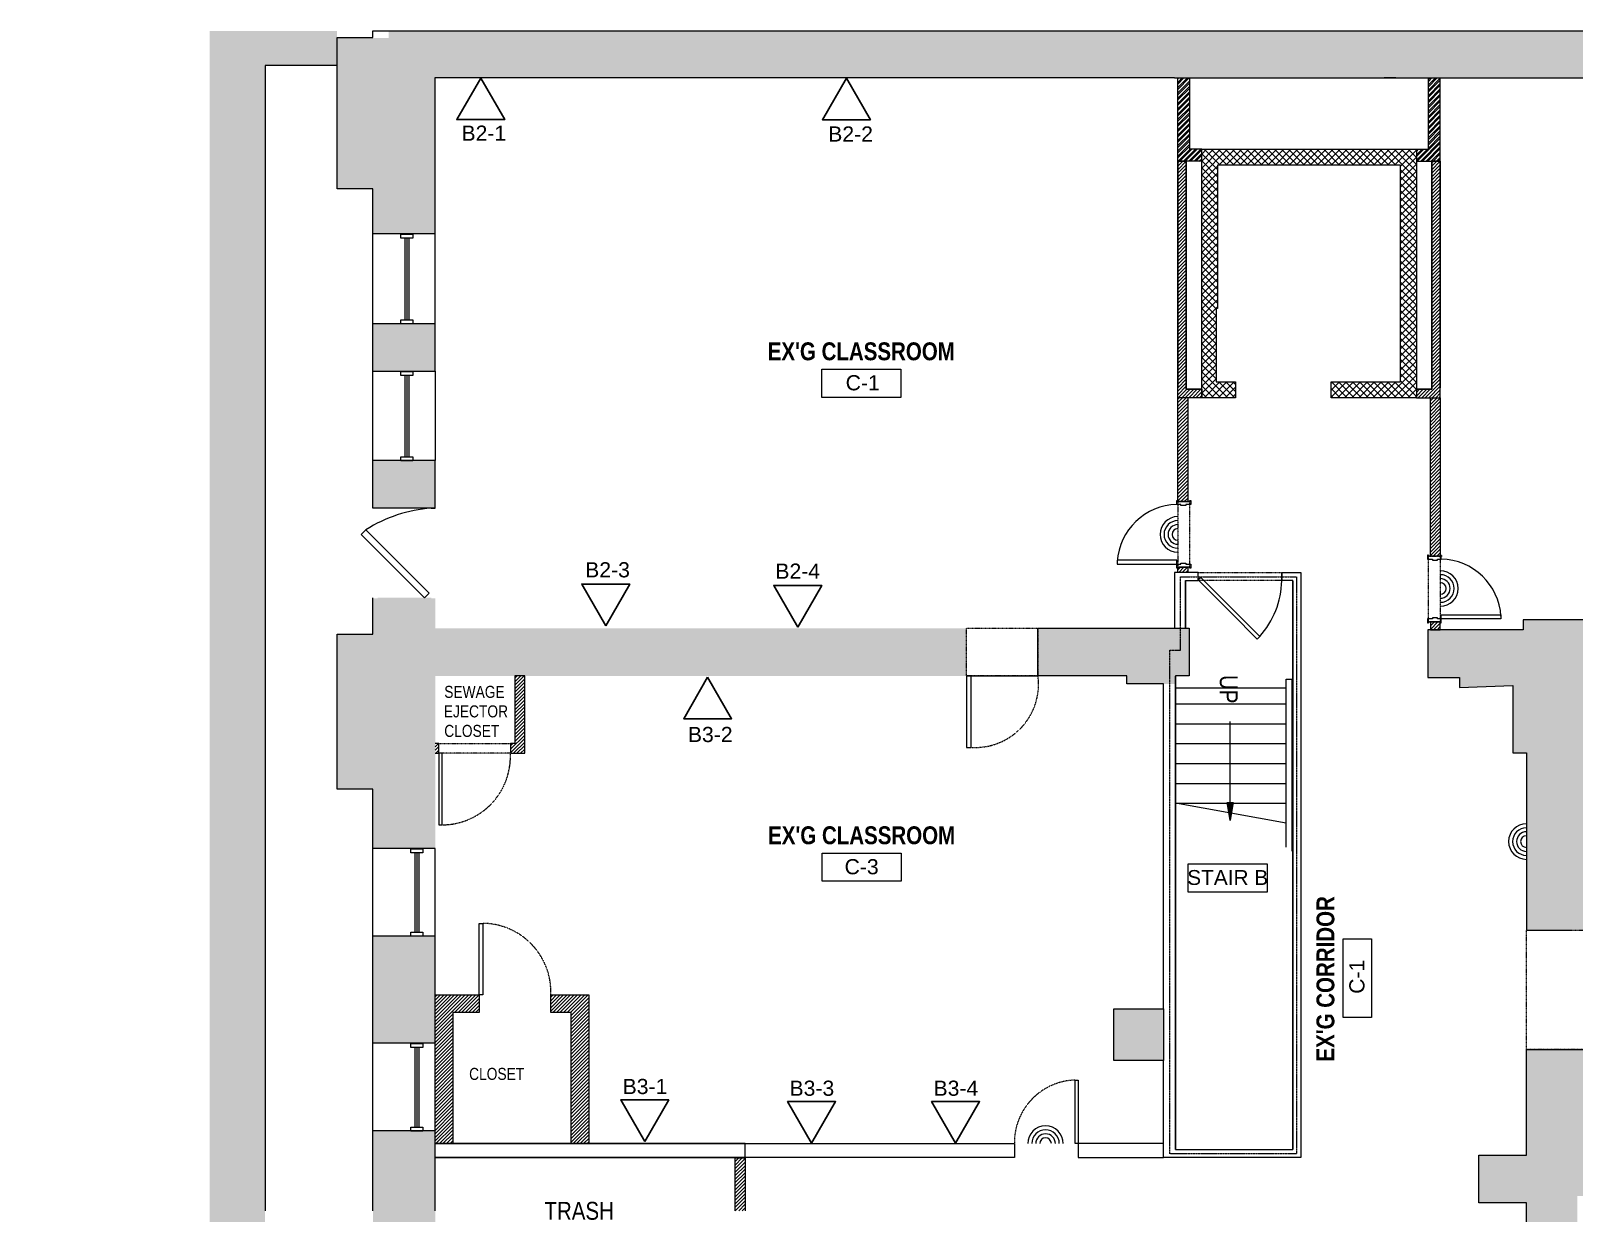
# Model space of a CAD drawing. Header units: inches. Extents: x 891 to 14187, y -1169 to 3232.
# Drawn here: x 903 to 1679, y 2638 to 3232 of the extents above; entities that cross this region are included whole.
import ezdxf

# ---------------------------------------------------------------- set-up
doc = ezdxf.new("R2010")
doc.units = ezdxf.units.IN
doc.header["$MEASUREMENT"] = 0
doc.linetypes.add('IMPORT-IMPORT-HIDDEN2', pattern=[0.1875, 0.125, -0.0625])
doc.linetypes.add('IMPORT-IMPORT-PHANTOM2', pattern=[1.25, 0.625, -0.125, 0.125, -0.125, 0.125, -0.125])
doc.layers.add('_DROPS_IDFS', color=7, linetype='Continuous')
for name, color, linetype, lineweight in [('_OPTEC_LAYER', 1, 'Continuous', 30), ('A-ANNO-RM TAG', 7, 'Continuous', 9), ('A-DOOR', 7, 'Continuous', 9), ('A-DOOR-EXG', 7, 'Continuous', 9), ('A-DOOR-HEAD', 7, 'IMPORT-IMPORT-HIDDEN2', 9), ('A-Hatch', 7, 'Continuous', 9), ('A-HATCH-1HR', 7, 'Continuous', 9), ('A-HATCH-2 HR', 7, 'Continuous', 9), ('A-STAIR-EX_G', 7, 'Continuous', 9), ('A-STAIR-TAG', 7, 'Continuous', 9), ('A-WALL-INT NEW', 7, 'Continuous', 9), ('EX-EXT-CORE', 7, 'Continuous', 9), ('EX-Int Wall', 7, 'Continuous', 9), ('EX-Windows', 7, 'Continuous', 9), ('MUC-Text', 7, 'Continuous', 9), ('SPEAKER', 10, 'Continuous', 20), ('WALL TYPE', 7, 'IMPORT-IMPORT-PHANTOM2', 9)]:
    doc.layers.add(name, color=color, linetype=linetype, lineweight=lineweight)
doc.styles.add('Arial', font='arial.ttf', dxfattribs={"height": 7.623})
doc.styles.add('Arial Narrow', font='ARIALN.TTF', dxfattribs={"height": 8.999982})
doc.styles.add('Arial Narrow_1', font='ARIALN.TTF', dxfattribs={"height": 6.042903})
doc.styles.add('Arial Narrow_2', font='ARIALN.TTF', dxfattribs={"height": 9})
doc.styles.add('Arial Narrow_B', font='ARIALNB.TTF', dxfattribs={"height": 9})
doc.styles.add('Arial_1', font='arial.ttf', dxfattribs={"height": 7.5})

# ---------------------------------------------------------------- blocks, each defined once
blk = doc.blocks.new('_DATA')
at = {"layer": '_DROPS_IDFS', "color": 1, "lineweight": 30}
blk.add_lwpolyline([(24.61, 42.64), (12.55, 21.75), (36.67, 21.75)], close=True, dxfattribs=at)

msp = doc.modelspace()

# ---------------------------------------------------------------- hatches: boundary and pattern name
at = {"layer": 'A-Hatch'}
h = msp.add_hatch(color=9, dxfattribs=at)
h.paths.add_polyline_path([(902.98, 1392.82), (1989.97, 1392.82), (1989.97, 1512.82), (1996.97, 1512.82), (1996.97, 1539.9), (1996, 1539.9), (1996, 1644.32), (2009.46, 1644.32), (2009.46, 1668.07), (2006.46, 1668.07), (1997.97, 1676.55), (1997.97, 1680.58), (1997.87, 1680.58), (1997.87, 1684.89), (1989.97, 1684.89), (1989.97, 1680.82), (1952.41, 1680.82), (1952.41, 1656.82), (1958.41, 1656.82), (1958.41, 1633.82), (1984.41, 1633.82), (1982.41, 1561.82), (1952.41, 1561.82), (1952.41, 1496.82), (1960.41, 1496.82), (1960.41, 1426.82), (1759.1, 1426.82), (1758.63, 1426.43), (1758.31, 1426.82), (1618.55, 1426.82), (1618.55, 1417.82), (923.48, 1417.82), (923.48, 1659.82), (1020.74, 1659.82), (1020.74, 2639.14), (992.98, 2639.14), (992.98, 1680.82), (902.98, 1680.82)])
h.paths.add_polyline_path([(3252.83, 1512.82), (3414.94, 1512.82), (3414.94, 1648.82), (3485.94, 1648.82), (3485.94, 1617.82), (3590.94, 1617.82), (3590.94, 1648.82), (3647.76, 1648.82), (3647.76, 2678.99), (3563.76, 2678.99), (3563.76, 2801.87), (3653.76, 2801.87), (3653.76, 2933.87), (3525.76, 2933.87), (3525.76, 2891.87), (3542.76, 2891.87), (3542.76, 2901.87), (3622.76, 2901.87), (3622.76, 2843.87), (3525.76, 2843.87), (3525.76, 2801.87), (3439.74, 2801.87), (3439.74, 2712.4), (3384.94, 2712.4), (3384.94, 2679.34), (3298.58, 2679.32), (3298.58, 2671.34), (3331.58, 2671.34), (3331.58, 2643.73), (3387.6, 2643.73), (3387.6, 2602.12), (3410.69, 2602.12), (3410.69, 2506.12), (3385.6, 2506.12), (3385.6, 2213.73), (3478.36, 2213.73), (3478.36, 2221.26), (3556.25, 2221.26), (3556.25, 2247.26), (3478.36, 2247.26), (3478.36, 2320.26), (3556.25, 2320.26), (3556.25, 2345.26), (3478.36, 2345.26), (3478.36, 2420.26), (3574.37, 2420.26), (3574.37, 2445.26), (3478.36, 2445.26), (3478.36, 2479.57), (3439.74, 2479.57), (3439.74, 2493.26), (3578.02, 2493.26), (3578.02, 2505.26), (3439.74, 2505.26), (3439.74, 2601.26), (3530.8, 2601.26), (3530.8, 2613.26), (3491.98, 2613.26), (3491.98, 2699.77), (3544.98, 2699.77), (3544.98, 2656.26), (3623.39, 2656.26), (3623.36, 2505.26), (3614.02, 2505.26), (3614.02, 2493.26), (3623.36, 2493.26), (3623.2, 2445.26), (3604.37, 2445.26), (3604.37, 2420.26), (3623.36, 2420.26), (3623.36, 2345.26), (3586.25, 2345.26), (3586.25, 2320.26), (3623.36, 2320.26), (3623.36, 2247.26), (3586.25, 2247.26), (3586.25, 2221.26), (3623.36, 2221.26), (3623.36, 2145.26), (3587.2, 2145.51), (3586.28, 2120.04), (3623.36, 2119.26), (3623.36, 2038.66), (3588.24, 2040.57), (3586.25, 2016.68), (3623.36, 2014.66), (3623.36, 1965.26), (3586.93, 1964.56), (3587.07, 1957.11), (3623.36, 1958.25), (3623.36, 1907.41), (3586.97, 1906.63), (3587.07, 1898.63), (3623.36, 1899.41), (3623.36, 1847.41), (3587.7, 1847.41), (3587.79, 1839.41), (3623.36, 1839.41), (3624.09, 1790.91), (3588.39, 1790.68), (3588.49, 1782.18), (3624.22, 1782.41), (3624.9, 1737.92), (3589.04, 1737.24), (3589.14, 1728.74), (3625.03, 1729.42), (3625.85, 1675.41), (3559.85, 1675.41), (3559.85, 1650.41), (3513.85, 1647.41), (3513.85, 1675.41), (3465.85, 1675.41), (3465.85, 1678.32), (3386.6, 1678.32), (3386.6, 1539.9), (3252.83, 1539.9)])
h.paths.add_polyline_path([(3386.6, 1751.32), (3465.5, 1751.32), (3464.85, 1781.41), (3558.94, 1782), (3558.89, 1790.5), (3464.85, 1789.91), (3465.85, 1825.41), (3440.85, 1825.41), (3440.85, 1841.41), (3532.85, 1841.41), (3532.85, 1839.41), (3558.2, 1839.41), (3558.2, 1847.41), (3532.85, 1847.41), (3532.85, 1884.41), (3520.85, 1884.41), (3520.85, 1852.74), (3441.85, 1852.74), (3441.85, 1863.74), (3414.94, 1863.74), (3414.94, 1851.12), (3386.6, 1851.12), (3386.6, 1812.64), (3330.6, 1812.64), (3330.6, 1774.05), (3386.6, 1774.05)])
h.paths.add_polyline_path([(1020.74, 2639.04), (1020.74, 3214.97), (1056.98, 3214.97), (1056.98, 3232.36), (992.98, 3232.36), (992.98, 2639.04)])
for points in [[(1106.33, 3130.09), (1106.33, 3208.66), (1928.6, 3208.66), (1928.6, 3183.66), (1933.6, 3183.66), (1933.6, 3181.66), (1958.33, 3181.66), (1958.33, 3232.16), (1082.98, 3232.16), (1082.98, 3228.78), (1056.98, 3228.78), (1056.98, 3152.78), (1074.98, 3152.78), (1074.98, 3130.09)], [(1106.33, 3061.09), (1106.33, 3085.09), (1074.98, 3085.09), (1074.98, 3061.09)], [(1655.05, 2779.92), (1685.41, 2779.92), (1685.41, 2794.58), (1688.54, 2794.58), (1688.54, 2838.41), (1696.54, 2838.41), (1696.54, 2922.96), (1695.49, 2922.96), (1695.49, 2935.96), (1653.49, 2935.96), (1653.49, 2930.96), (1605.45, 2930.96), (1605.45, 2906.96), (1621.45, 2906.96), (1621.45, 2901.96), (1648.27, 2903.06), (1648.27, 2869.06), (1655.05, 2869.06)], [(1478.52, 2903.89), (1478.52, 2907.89), (1485.52, 2907.89), (1485.52, 2931.89), (1409.42, 2931.89), (1409.42, 2907.89), (1454.15, 2907.89), (1454.15, 2903.89)], [(1106.33, 2723.09), (1106.33, 2777.09), (1074.98, 2777.09), (1074.98, 2723.09)], [(1472.52, 2714.42), (1472.52, 2740.42), (1447.52, 2740.42), (1447.52, 2714.42)]]:
    msp.add_hatch(color=9, dxfattribs=at).paths.add_polyline_path(points)
h = msp.add_hatch(color=9, dxfattribs=at)
h.paths.add_polyline_path([(1074.98, 2821.09), (1106.33, 2821.09), (1106.33, 2907.89), (1373.42, 2907.89), (1373.42, 2931.89), (1106.33, 2931.89), (1106.33, 2947.09), (1104.33, 2947.09), (1104.33, 2947.29), (1077.33, 2947.29), (1077.33, 2947.09), (1074.98, 2947.09), (1074.98, 2928.78), (1056.98, 2928.78), (1056.98, 2850.78), (1074.98, 2850.78)])
h.paths.add_polyline_path([(1077.33, 2992.09), (1077.33, 2992.29), (1104.33, 2992.29), (1104.33, 2992.09), (1106.33, 2992.09), (1106.33, 3016.09), (1074.98, 3016.09), (1074.98, 2992.09)])
h = msp.add_hatch(color=9, dxfattribs=at)
h.paths.add_polyline_path([(1647.05, 2024.01), (1652.92, 2024.01), (1652.92, 2070.01), (1668.92, 2070.01), (1687.05, 2078.47), (1687.05, 2062.47), (1692.05, 2062.47), (1692.05, 2106.67), (1697.06, 2101.96), (1716.69, 2123.33), (1692.05, 2146.98), (1692.05, 2313.42), (1719.86, 2339.63), (1711.65, 2362.19), (1701.36, 2374.44), (1680.7, 2355.18), (1680.7, 2646.54), (1710.54, 2646.54), (1710.54, 2663.78), (1685.41, 2663.78), (1685.41, 2720.12), (1655.05, 2720.12), (1655.05, 2667.06), (1631.05, 2667.06), (1631.05, 2643.06), (1655.05, 2643.06), (1655.05, 2373.8), (1630.65, 2373.8), (1630.65, 2347.8), (1647.05, 2347.8), (1647.05, 2080.3), (1630.65, 2080.3), (1630.65, 2060.3), (1647.05, 2060.3)])
h.paths.add_polyline_path([(1805.65, 2419.83), (1814.03, 2428.2), (1814.03, 2425.89), (1872.16, 2425.89), (1872.16, 2450.89), (1862.94, 2466.86), (1852.07, 2466.68), (1852.07, 2643.18), (1862.55, 2643.18), (1868.89, 2656.78), (1872.89, 2656.78), (1872.89, 2665.78), (1870.89, 2665.78), (1870.89, 2680.78), (1844.41, 2680.78), (1844.41, 2704.78), (1782.41, 2704.78), (1782.41, 2663.78), (1756.54, 2663.78), (1756.54, 2646.54), (1802.58, 2646.54), (1802.58, 2468.79), (1772.51, 2440.76), (1785.24, 2428.04), (1799.97, 2422.12)])
h = msp.add_hatch(color=9, dxfattribs=at)
h.paths.add_polyline_path([(1106.33, 2531.09), (1106.33, 2576.09), (1102.33, 2576.09), (1102.33, 2630.09), (1106.33, 2630.09), (1106.33, 2639.08), (1074.98, 2639.04), (1074.98, 2531.09)])
h.paths.add_polyline_path([(1074.98, 2639.04), (1106.33, 2639.08), (1106.33, 2679.09), (1074.98, 2679.09), (1074.98, 2639.08)])
at = {"layer": 'A-HATCH-1HR'}
h = msp.add_hatch(dxfattribs=at)
h.set_pattern_fill('FP_2', color=8, style=0, pattern_type=2)
h.set_pattern_definition([(45, (-29.8695, -13065.5331), (-0.88388348, 0.88388348), [])])
h.paths.add_polyline_path([(1479.77, 3047.86), (1491.77, 3047.86), (1491.77, 3052.11), (1484.02, 3052.11), (1484.02, 3166.86), (1479.77, 3166.86)])
h = msp.add_hatch(dxfattribs=at)
h.set_pattern_fill('FP_2', color=8, style=0, pattern_type=2)
h.set_pattern_definition([(45, (-1521.642, -16113.394), (-0.88388348, 0.88388348), [])])
h.paths.add_polyline_path([(1599.77, 3047.86), (1611.77, 3047.86), (1611.77, 3166.86), (1607.52, 3166.86), (1607.52, 3052.11), (1599.77, 3052.11)])
at = {"layer": 'A-HATCH-2 HR'}
h = msp.add_hatch(dxfattribs=at)
h.set_pattern_fill('FP_1', color=8, style=0, pattern_type=2)
h.set_pattern_definition([(45, (-17789.1935, -5210.4881), (-1.76776695, 1.76776695), []), (135, (-17789.1935, -5210.4881), (-1.76776695, -1.76776695), [])])
h.paths.add_polyline_path([(1599.77, 3047.86), (1599.77, 3172.86), (1491.77, 3172.86), (1491.77, 3047.86), (1508.83, 3047.86), (1508.83, 3055.86), (1498.97, 3055.86), (1498.97, 3092.75), (1499.77, 3092.75), (1499.77, 3164.86), (1591.77, 3164.86), (1591.77, 3055.86), (1556.83, 3055.86), (1556.83, 3047.86)])
at = {"layer": 'MUC-Text'}
msp.add_hatch(color=8, dxfattribs=at).paths.add_polyline_path([(1506.08, 2835.29), (1507.58, 2844.29), (1504.58, 2844.29)])

# ---------------------------------------------------------------- linework, layer by layer
at = {"layer": 'A-ANNO-RM TAG', "color": 8, "flags": 128}
for points in [[(1300.76, 3062.29), (1340.44, 3062.29), (1340.44, 3048.07), (1300.76, 3048.07)], [(1300.95, 2818.93), (1340.63, 2818.93), (1340.63, 2804.71), (1300.95, 2804.71)], [(1562.91, 2736.17), (1562.91, 2775.85), (1577.13, 2775.85), (1577.13, 2736.17)]]:
    msp.add_lwpolyline(points, close=True, dxfattribs=at)
at = {"layer": 'A-DOOR', "color": 8}
for p, q in [((1373.42, 2908.08), (1373.42, 2872.08)), ((1375.88, 2908.08), (1373.42, 2908.08)), ((1375.88, 2872.08), (1375.88, 2908.08)), ((1373.42, 2872.08), (1375.88, 2872.08)), ((1108.11, 2869.09), (1108.11, 2833.09)), ((1109.88, 2869.09), (1108.11, 2869.09)), ((1109.88, 2833.09), (1109.88, 2869.09)), ((1108.11, 2833.09), (1109.88, 2833.09)), ((1128.45, 2783.58), (1130.31, 2783.58)), ((1128.45, 2747.58), (1128.45, 2783.58)), ((1130.31, 2783.58), (1130.31, 2747.58)), ((1130.31, 2747.58), (1128.45, 2747.58)), ((1428.21, 2672.79), (1428.21, 2704.79)), ((1428.21, 2704.79), (1429.57, 2704.79)), ((1429.57, 2704.79), (1429.57, 2672.79)), ((1429.57, 2672.79), (1428.21, 2672.79))]:
    msp.add_line(p, q, dxfattribs=at)
at = {"layer": 'A-DOOR', "color": 8, "flags": 128}
for points in [[(1479.27, 2996.15), (1479.77, 2996.15), (1479.77, 2995.65), (1485.77, 2995.65), (1485.77, 2996.15), (1486.27, 2996.15), (1486.27, 2994.15), (1483.77, 2994.15), (1483.77, 2993.64), (1481.27, 2993.64), (1481.27, 2994.15), (1479.27, 2994.15)], [(1479.27, 2966.15), (1449.27, 2966.15), (1449.27, 2964.15), (1479.27, 2964.15)], [(1485.77, 2962.65), (1479.77, 2962.65), (1479.77, 2962.15), (1479.27, 2962.15), (1479.27, 2964.15), (1481.27, 2964.15), (1481.27, 2964.66), (1483.77, 2964.66), (1483.77, 2964.15), (1486.27, 2964.15), (1486.27, 2962.15), (1485.77, 2962.15)]]:
    msp.add_lwpolyline(points, close=True, dxfattribs=at)
at = {"layer": 'A-DOOR', "color": 55, "lineweight": 13, "flags": 128}
msp.add_lwpolyline([(1479.27, 2966.15), (1449.27, 2966.15), (1449.27, 2964.15), (1479.27, 2964.15)], close=True, dxfattribs=at)
at = {"layer": 'A-DOOR', "color": 8}
for points in [[(1612.27, 2968.65), (1611.77, 2968.65), (1611.77, 2968.15), (1605.77, 2968.15), (1605.77, 2968.65), (1605.27, 2968.65), (1605.27, 2966.65), (1607.77, 2966.65), (1607.77, 2966.14), (1610.27, 2966.14), (1610.27, 2966.65), (1612.27, 2966.65)], [(1605.77, 2935.15), (1611.77, 2935.15), (1611.77, 2934.65), (1612.27, 2934.65), (1612.27, 2936.65), (1610.27, 2936.65), (1610.27, 2937.16), (1607.77, 2937.16), (1607.77, 2936.65), (1605.27, 2936.65), (1605.27, 2934.65), (1605.77, 2934.65)], [(1612.27, 2938.65), (1642.27, 2938.65), (1642.27, 2936.65), (1612.27, 2936.65)]]:
    msp.add_lwpolyline(points, close=True, dxfattribs=at)
at = {"layer": 'A-DOOR', "color": 55, "lineweight": 13}
msp.add_lwpolyline([(1612.27, 2938.65), (1642.27, 2938.65), (1642.27, 2936.65), (1612.27, 2936.65)], close=True, dxfattribs=at)
at = {"layer": 'A-DOOR', "color": 8}
for centre, start, end in [((1479.72, 2963.66), 90.84336, 176.55898), ((1611.82, 2936.16), 3.44102, 89.15664)]:
    msp.add_arc(centre, 30.5, start, end, dxfattribs=at)
at = {"layer": 'A-DOOR', "color": 8, "linetype": 'IMPORT-IMPORT-HIDDEN2'}
for centre, radius, start, end in [((1377.92, 2903.81), 31.79, 266.31393, 7.7354), ((1109.7, 2867.55), 34.45, 270.30805, 2.71153), ((1129.97, 2749.06), 34.52, 357.53652, 89.42657), ((1429.09, 2673.28), 31.52, 91.59623, 180.89577)]:
    msp.add_arc(centre, radius, start, end, dxfattribs=at)
at = {"layer": 'A-DOOR-EXG', "color": 8}
for p, q in [((1069.11, 2979.11), (1071.51, 2981.51)), ((1071.51, 2981.51), (1103.33, 2949.69)), ((1100.93, 2947.29), (1069.11, 2979.11)), ((1491.28, 2957.51), (1490, 2956.24)), ((1506.92, 2941.87), (1491.28, 2957.51)), ((1103.33, 2949.69), (1100.93, 2947.29)), ((1490, 2956.24), (1506.88, 2939.36)), ((1520.98, 2927.81), (1506.92, 2941.87)), ((1506.88, 2939.36), (1519.7, 2926.54)), ((1519.7, 2926.54), (1520.98, 2927.81))]:
    msp.add_line(p, q, dxfattribs=at)
for centre, radius, start, end in [((1109.11, 2922.39), 70.06, 93.91249, 122.45453), ((1488.16, 2956.91), 43.86, 318.44396, 358.61206)]:
    msp.add_arc(centre, radius, start, end, dxfattribs=at)
at = {"layer": 'A-DOOR-HEAD', "color": 8}
for p, q in [((1490, 2960.04), (1532, 2960.04)), ((1490, 2956.04), (1490, 2960.04)), ((1532, 2960.04), (1532, 2956.04)), ((1532, 2956.04), (1490, 2956.04)), ((1373.42, 2932.08), (1409.42, 2932.08)), ((1373.42, 2908.08), (1373.42, 2932.08)), ((1409.42, 2932.08), (1409.42, 2908.08)), ((1409.42, 2908.08), (1373.42, 2908.08)), ((1108.11, 2874.09), (1144.11, 2874.09)), ((1108.11, 2869.09), (1108.11, 2874.09)), ((1144.11, 2874.09), (1144.11, 2869.09)), ((1144.11, 2869.09), (1108.11, 2869.09)), ((1655.05, 2780.12), (1685.41, 2780.12)), ((1655.05, 2720.12), (1655.05, 2780.12)), ((1685.41, 2720.12), (1655.05, 2720.12))]:
    msp.add_line(p, q, dxfattribs=at)
at = {"layer": 'A-DOOR-HEAD', "color": 8, "flags": 128}
msp.add_lwpolyline([(1479.77, 2995.65), (1479.77, 2962.65), (1485.77, 2962.65), (1485.77, 2995.65)], close=True, dxfattribs=at)
at = {"layer": 'A-DOOR-HEAD', "color": 8}
msp.add_lwpolyline([(1611.77, 2968.15), (1611.77, 2935.15), (1605.77, 2935.15), (1605.77, 2968.15)], close=True, dxfattribs=at)
at = {"layer": 'A-HATCH-1HR', "color": 8}
for p, q in [((1479.77, 3047.24), (1480.4, 3047.86)), ((1479.77, 3045.47), (1482.16, 3047.86)), ((1479.77, 3043.7), (1483.93, 3047.86)), ((1479.77, 3041.93), (1484.77, 3046.94)), ((1479.77, 3040.17), (1484.77, 3045.17)), ((1479.77, 3038.4), (1484.77, 3043.4)), ((1606.77, 3046.26), (1608.38, 3047.86)), ((1606.77, 3044.49), (1610.15, 3047.86)), ((1606.77, 3042.72), (1611.77, 3047.72)), ((1606.77, 3040.95), (1611.77, 3045.95)), ((1606.77, 3039.18), (1611.77, 3044.18)), ((1606.77, 3037.42), (1611.77, 3042.42)), ((1479.77, 3036.63), (1484.77, 3041.63)), ((1479.77, 3034.86), (1484.77, 3039.86)), ((1479.77, 3033.1), (1484.77, 3038.1)), ((1479.77, 3031.33), (1484.77, 3036.33)), ((1479.77, 3029.56), (1484.77, 3034.56)), ((1606.77, 3035.65), (1611.77, 3040.65)), ((1606.77, 3033.88), (1611.77, 3038.88)), ((1606.77, 3032.11), (1611.77, 3037.11)), ((1606.77, 3030.35), (1611.77, 3035.35)), ((1479.77, 3027.79), (1484.77, 3032.79)), ((1479.77, 3026.02), (1484.77, 3031.03)), ((1479.77, 3024.26), (1484.77, 3029.26)), ((1479.77, 3022.49), (1484.77, 3027.49)), ((1606.77, 3028.58), (1611.77, 3033.58)), ((1606.77, 3026.81), (1611.77, 3031.81)), ((1606.77, 3025.04), (1611.77, 3030.04)), ((1606.77, 3023.27), (1611.77, 3028.27)), ((1479.77, 3020.72), (1484.77, 3025.72)), ((1479.77, 3018.95), (1484.77, 3023.95)), ((1479.77, 3017.19), (1484.77, 3022.19)), ((1479.77, 3015.42), (1484.77, 3020.42)), ((1606.77, 3021.51), (1611.77, 3026.51)), ((1606.77, 3019.74), (1611.77, 3024.74)), ((1606.77, 3017.97), (1611.77, 3022.97)), ((1606.77, 3016.2), (1611.77, 3021.2)), ((1606.77, 3014.44), (1611.77, 3019.44)), ((1479.77, 3013.65), (1484.77, 3018.65)), ((1479.77, 3011.88), (1484.77, 3016.88)), ((1479.77, 3010.11), (1484.77, 3015.12)), ((1479.77, 3008.35), (1484.77, 3013.35)), ((1479.77, 3006.58), (1484.77, 3011.58)), ((1606.77, 3012.67), (1611.77, 3017.67)), ((1606.77, 3010.9), (1611.77, 3015.9)), ((1606.77, 3009.13), (1611.77, 3014.13)), ((1606.77, 3007.36), (1611.77, 3012.36)), ((1479.77, 3004.81), (1484.77, 3009.81)), ((1479.77, 3003.04), (1484.77, 3008.04)), ((1479.77, 3001.28), (1484.77, 3006.28)), ((1479.77, 2999.51), (1484.77, 3004.51)), ((1606.77, 3005.6), (1611.77, 3010.6)), ((1606.77, 3003.83), (1611.77, 3008.83)), ((1606.77, 3002.06), (1611.77, 3007.06)), ((1606.77, 3000.29), (1611.77, 3005.29)), ((1606.77, 2998.53), (1611.77, 3003.53)), ((1479.77, 2997.74), (1484.77, 3002.74)), ((1479.77, 2995.97), (1484.77, 3000.97)), ((1481.22, 2995.65), (1484.77, 2999.21)), ((1482.98, 2995.65), (1484.77, 2997.44)), ((1484.75, 2995.65), (1484.77, 2995.67)), ((1606.77, 2996.76), (1611.77, 3001.76)), ((1606.77, 2994.99), (1611.77, 2999.99)), ((1606.77, 2993.22), (1611.77, 2998.22)), ((1606.77, 2991.45), (1611.77, 2996.45)), ((1606.77, 2989.69), (1611.77, 2994.69)), ((1606.77, 2987.92), (1611.77, 2992.92)), ((1606.77, 2986.15), (1611.77, 2991.15)), ((1606.77, 2984.38), (1611.77, 2989.38)), ((1606.77, 2982.62), (1611.77, 2987.62)), ((1606.77, 2980.85), (1611.77, 2985.85)), ((1606.77, 2979.08), (1611.77, 2984.08)), ((1606.77, 2977.31), (1611.77, 2982.31)), ((1606.77, 2975.54), (1611.77, 2980.54)), ((1606.77, 2973.78), (1611.77, 2978.78)), ((1606.77, 2972.01), (1611.77, 2977.01)), ((1606.77, 2970.24), (1611.77, 2975.24)), ((1606.77, 2968.47), (1611.77, 2973.47)), ((1608.22, 2968.15), (1611.77, 2971.71)), ((1609.99, 2968.15), (1611.77, 2969.94)), ((1611.76, 2968.15), (1611.77, 2968.17)), ((1479.77, 2961.39), (1481.04, 2962.65)), ((1480.2, 2960.04), (1482.8, 2962.65)), ((1481.96, 2960.04), (1484.57, 2962.65)), ((1483.73, 2960.04), (1484.77, 2961.08)), ((1606.77, 2934.89), (1607.04, 2935.15)), ((1606.77, 2933.12), (1608.81, 2935.15)), ((1606.77, 2931.35), (1610.58, 2935.15)), ((1608.34, 2931.15), (1611.77, 2934.58)), ((1610.11, 2931.15), (1611.77, 2932.81)), ((1146.33, 2906.87), (1147.54, 2908.08)), ((1146.33, 2905.1), (1149.31, 2908.08)), ((1146.33, 2903.34), (1151.07, 2908.08)), ((1146.33, 2901.57), (1151.33, 2906.57)), ((1146.33, 2899.8), (1151.33, 2904.8)), ((1146.33, 2898.03), (1151.33, 2903.03)), ((1146.33, 2896.27), (1151.33, 2901.27)), ((1146.33, 2894.5), (1151.33, 2899.5)), ((1146.33, 2892.73), (1151.33, 2897.73)), ((1146.33, 2890.96), (1151.33, 2895.96)), ((1146.33, 2889.19), (1151.33, 2894.19)), ((1146.33, 2887.43), (1151.33, 2892.43)), ((1146.33, 2885.66), (1151.33, 2890.66)), ((1146.33, 2883.89), (1151.33, 2888.89)), ((1146.33, 2882.12), (1151.33, 2887.12)), ((1146.33, 2880.36), (1151.33, 2885.36)), ((1146.33, 2878.59), (1151.33, 2883.59)), ((1146.33, 2876.82), (1151.33, 2881.82)), ((1146.33, 2875.05), (1151.33, 2880.05)), ((1106.33, 2872.4), (1108.02, 2874.09)), ((1106.33, 2870.63), (1108.11, 2872.42)), ((1144.12, 2871.08), (1151.33, 2878.28)), ((1144.12, 2869.31), (1151.33, 2876.52)), ((1144.12, 2872.84), (1145.37, 2874.09)), ((1145.67, 2869.09), (1151.33, 2874.75)), ((1147.44, 2869.09), (1151.33, 2872.98)), ((1106.55, 2869.09), (1108.11, 2870.65)), ((1149.2, 2869.09), (1151.33, 2871.21)), ((1150.97, 2869.09), (1151.33, 2869.45)), ((1257.18, 2665.56), (1257.21, 2665.59)), ((1257.18, 2663.79), (1258.98, 2665.59)), ((1257.18, 2662.02), (1260.75, 2665.59)), ((1257.18, 2660.26), (1262.18, 2665.26)), ((1257.18, 2658.49), (1262.18, 2663.49)), ((1257.18, 2656.72), (1262.18, 2661.72)), ((1257.18, 2654.95), (1262.18, 2659.95)), ((1257.18, 2653.19), (1262.18, 2658.19)), ((1257.18, 2651.42), (1262.18, 2656.42)), ((1257.18, 2649.65), (1262.18, 2654.65)), ((1257.18, 2647.88), (1262.18, 2652.88)), ((1257.18, 2646.11), (1262.18, 2651.11)), ((1257.18, 2644.35), (1262.18, 2649.35)), ((1257.18, 2642.58), (1262.18, 2647.58)), ((1257.18, 2640.81), (1262.18, 2645.81)), ((1257.18, 2639.04), (1262.18, 2644.04)), ((1258.95, 2639.04), (1262.18, 2642.28)), ((1260.71, 2639.04), (1262.18, 2640.51))]:
    msp.add_line(p, q, dxfattribs=at)
at = {"layer": 'A-HATCH-2 HR', "color": 8}
for p, q in [((1479.77, 3206.46), (1481.98, 3208.66)), ((1479.77, 3203.81), (1484.63, 3208.66)), ((1479.77, 3208.23), (1480.21, 3208.66)), ((1479.77, 3205.58), (1482.86, 3208.66)), ((1479.77, 3202.93), (1485.51, 3208.66)), ((1479.77, 3201.16), (1485.77, 3207.16)), ((1479.77, 3200.27), (1485.77, 3206.27)), ((1605.77, 3207.83), (1606.6, 3208.66)), ((1605.77, 3205.18), (1609.26, 3208.66)), ((1605.77, 3206.95), (1607.49, 3208.66)), ((1605.77, 3204.3), (1610.14, 3208.66)), ((1605.77, 3202.53), (1611.77, 3208.53)), ((1605.77, 3201.65), (1611.77, 3207.65)), ((1605.77, 3199.88), (1611.77, 3205.88)), ((1479.77, 3198.51), (1485.77, 3204.51)), ((1479.77, 3197.62), (1485.77, 3203.62)), ((1479.77, 3195.85), (1485.77, 3201.85)), ((1479.77, 3194.97), (1485.77, 3200.97)), ((1479.77, 3193.2), (1485.77, 3199.2)), ((1479.77, 3192.32), (1485.77, 3198.32)), ((1605.77, 3198.99), (1611.77, 3204.99)), ((1605.77, 3197.23), (1611.77, 3203.23)), ((1605.77, 3196.34), (1611.77, 3202.34)), ((1605.77, 3194.58), (1611.77, 3200.58)), ((1605.77, 3193.69), (1611.77, 3199.69)), ((1605.77, 3191.92), (1611.77, 3197.92)), ((1479.77, 3190.55), (1485.77, 3196.55)), ((1479.77, 3189.67), (1485.77, 3195.67)), ((1479.77, 3187.9), (1485.77, 3193.9)), ((1479.77, 3187.02), (1485.77, 3193.02)), ((1479.77, 3185.25), (1485.77, 3191.25)), ((1479.77, 3184.36), (1485.77, 3190.36)), ((1605.77, 3191.04), (1611.77, 3197.04)), ((1605.77, 3189.27), (1611.77, 3195.27)), ((1605.77, 3188.39), (1611.77, 3194.39)), ((1605.77, 3186.62), (1611.77, 3192.62)), ((1605.77, 3185.74), (1611.77, 3191.74)), ((1605.77, 3183.97), (1611.77, 3189.97)), ((1479.77, 3182.6), (1485.77, 3188.6)), ((1479.77, 3181.71), (1485.77, 3187.71)), ((1479.77, 3179.94), (1485.77, 3185.94)), ((1479.77, 3179.06), (1485.77, 3185.06)), ((1479.77, 3177.29), (1485.77, 3183.29)), ((1479.77, 3176.41), (1485.77, 3182.41)), ((1605.77, 3183.08), (1611.77, 3189.08)), ((1605.77, 3181.32), (1611.77, 3187.32)), ((1605.77, 3180.43), (1611.77, 3186.43)), ((1605.77, 3178.67), (1611.77, 3184.67)), ((1605.77, 3177.78), (1611.77, 3183.78)), ((1605.77, 3176.01), (1611.77, 3182.01)), ((1479.77, 3174.64), (1485.77, 3180.64)), ((1479.77, 3173.76), (1485.77, 3179.76)), ((1479.77, 3171.99), (1485.77, 3177.99)), ((1479.77, 3171.11), (1485.77, 3177.11)), ((1479.77, 3169.34), (1485.77, 3175.34)), ((1479.77, 3168.45), (1485.77, 3174.45)), ((1600.16, 3166.86), (1611.77, 3178.48)), ((1601.92, 3166.86), (1611.77, 3176.71)), ((1602.81, 3166.86), (1611.77, 3175.83)), ((1605.77, 3175.13), (1611.77, 3181.13)), ((1605.77, 3173.36), (1611.77, 3179.36)), ((1479.95, 3166.86), (1485.95, 3172.86)), ((1480.83, 3166.86), (1486.83, 3172.86)), ((1482.6, 3166.86), (1488.6, 3172.86)), ((1483.48, 3166.86), (1489.48, 3172.86)), ((1485.25, 3166.86), (1491.25, 3172.86)), ((1486.13, 3166.86), (1491.77, 3172.5)), ((1487.9, 3166.86), (1491.77, 3170.73)), ((1488.79, 3166.86), (1491.77, 3169.85)), ((1490.55, 3166.86), (1491.77, 3168.08)), ((1491.44, 3166.86), (1491.77, 3167.2)), ((1599.77, 3172.67), (1599.97, 3172.86)), ((1599.77, 3170.01), (1602.62, 3172.86)), ((1599.77, 3167.36), (1605.27, 3172.86)), ((1599.77, 3171.78), (1600.85, 3172.86)), ((1599.77, 3169.13), (1603.5, 3172.86)), ((1604.57, 3166.86), (1611.77, 3174.06)), ((1605.46, 3166.86), (1611.77, 3173.17)), ((1607.23, 3166.86), (1611.77, 3171.41)), ((1608.11, 3166.86), (1611.77, 3170.52)), ((1609.88, 3166.86), (1611.77, 3168.76)), ((1610.76, 3166.86), (1611.77, 3167.87)), ((1106.33, 2746.66), (1107.24, 2747.58)), ((1106.33, 2744.9), (1109.01, 2747.58)), ((1106.33, 2743.13), (1110.78, 2747.58)), ((1106.33, 2741.36), (1112.55, 2747.58)), ((1106.33, 2739.59), (1114.31, 2747.58)), ((1106.33, 2737.83), (1116.08, 2747.58)), ((1106.33, 2736.06), (1117.85, 2747.58)), ((1106.33, 2734.29), (1119.62, 2747.58)), ((1106.33, 2732.52), (1121.38, 2747.58)), ((1106.33, 2730.75), (1123.15, 2747.58)), ((1116.03, 2738.69), (1124.92, 2747.58)), ((1117.8, 2738.69), (1126.69, 2747.58)), ((1119.57, 2738.69), (1128.45, 2747.58)), ((1164.45, 2746.45), (1165.58, 2747.58)), ((1164.45, 2744.69), (1167.35, 2747.58)), ((1164.45, 2742.92), (1169.11, 2747.58)), ((1164.45, 2741.15), (1170.88, 2747.58)), ((1164.45, 2739.38), (1172.65, 2747.58)), ((1165.53, 2738.69), (1174.42, 2747.58)), ((1167.3, 2738.69), (1176.19, 2747.58)), ((1169.06, 2738.69), (1177.95, 2747.58)), ((1170.83, 2738.69), (1179.72, 2747.58)), ((1172.6, 2738.69), (1181.49, 2747.58)), ((1174.37, 2738.69), (1183.26, 2747.58)), ((1121.33, 2738.69), (1128.45, 2745.81)), ((1123.1, 2738.69), (1128.45, 2744.04)), ((1124.87, 2738.69), (1128.45, 2742.27)), ((1126.64, 2738.69), (1128.45, 2740.51)), ((1174.66, 2737.22), (1183.55, 2746.11)), ((1174.66, 2735.45), (1183.55, 2744.34)), ((1174.66, 2733.68), (1183.55, 2742.57)), ((1174.66, 2731.91), (1183.55, 2740.8)), ((1106.33, 2728.99), (1115.21, 2737.88)), ((1106.33, 2727.22), (1115.21, 2736.11)), ((1106.33, 2725.45), (1115.21, 2734.34)), ((1106.33, 2723.68), (1115.21, 2732.57)), ((1128.41, 2738.69), (1128.45, 2738.74)), ((1174.66, 2730.15), (1183.55, 2739.04)), ((1174.66, 2728.38), (1183.55, 2737.27)), ((1174.66, 2726.61), (1183.55, 2735.5)), ((1174.66, 2724.84), (1183.55, 2733.73)), ((1174.66, 2723.08), (1183.55, 2731.96)), ((1106.33, 2721.92), (1115.21, 2730.8)), ((1106.33, 2720.15), (1115.21, 2729.04)), ((1106.33, 2718.38), (1115.21, 2727.27)), ((1106.33, 2716.61), (1115.21, 2725.5)), ((1174.66, 2721.31), (1183.55, 2730.2)), ((1174.66, 2719.54), (1183.55, 2728.43)), ((1174.66, 2717.77), (1183.55, 2726.66)), ((1174.66, 2716), (1183.55, 2724.89)), ((1106.33, 2714.84), (1115.21, 2723.73)), ((1106.33, 2713.08), (1115.21, 2721.97)), ((1106.33, 2711.31), (1115.21, 2720.2)), ((1106.33, 2709.54), (1115.21, 2718.43)), ((1106.33, 2707.77), (1115.21, 2716.66)), ((1174.66, 2714.24), (1183.55, 2723.13)), ((1174.66, 2712.47), (1183.55, 2721.36)), ((1174.66, 2710.7), (1183.55, 2719.59)), ((1174.66, 2708.93), (1183.55, 2717.82)), ((1106.33, 2706.01), (1115.21, 2714.89)), ((1106.33, 2704.24), (1115.21, 2713.13)), ((1106.33, 2702.47), (1115.21, 2711.36)), ((1106.33, 2700.7), (1115.21, 2709.59)), ((1174.66, 2707.17), (1183.55, 2716.05)), ((1174.66, 2705.4), (1183.55, 2714.29)), ((1174.66, 2703.63), (1183.55, 2712.52)), ((1174.66, 2701.86), (1183.55, 2710.75)), ((1174.66, 2700.09), (1183.55, 2708.98)), ((1106.33, 2698.93), (1115.21, 2707.82)), ((1106.33, 2697.17), (1115.21, 2706.06)), ((1106.33, 2695.4), (1115.21, 2704.29)), ((1106.33, 2693.63), (1115.21, 2702.52)), ((1106.33, 2691.86), (1115.21, 2700.75)), ((1174.66, 2698.33), (1183.55, 2707.22)), ((1174.66, 2696.56), (1183.55, 2705.45)), ((1174.66, 2694.79), (1183.55, 2703.68)), ((1174.66, 2693.02), (1183.55, 2701.91)), ((1106.33, 2690.1), (1115.21, 2698.98)), ((1106.33, 2688.33), (1115.21, 2697.22)), ((1106.33, 2686.56), (1115.21, 2695.45)), ((1106.33, 2684.79), (1115.21, 2693.68)), ((1174.66, 2691.26), (1183.55, 2700.14)), ((1174.66, 2689.49), (1183.55, 2698.38)), ((1174.66, 2687.72), (1183.55, 2696.61)), ((1174.66, 2685.95), (1183.55, 2694.84)), ((1174.66, 2684.18), (1183.55, 2693.07)), ((1106.33, 2683.02), (1115.21, 2691.91)), ((1106.33, 2681.26), (1115.21, 2690.15)), ((1106.33, 2679.49), (1115.21, 2688.38)), ((1106.33, 2677.72), (1115.21, 2686.61)), ((1174.66, 2682.42), (1183.55, 2691.31)), ((1174.66, 2680.65), (1183.55, 2689.54)), ((1174.66, 2678.88), (1183.55, 2687.77)), ((1174.66, 2677.11), (1183.55, 2686)), ((1106.33, 2675.95), (1115.21, 2684.84)), ((1106.33, 2674.19), (1115.21, 2683.07)), ((1106.7, 2672.79), (1115.21, 2681.31)), ((1108.46, 2672.79), (1115.21, 2679.54)), ((1110.23, 2672.79), (1115.21, 2677.77)), ((1174.66, 2675.35), (1183.55, 2684.23)), ((1174.66, 2673.58), (1183.55, 2682.47)), ((1175.64, 2672.79), (1183.55, 2680.7)), ((1177.41, 2672.79), (1183.55, 2678.93)), ((1112, 2672.79), (1115.21, 2676)), ((1113.77, 2672.79), (1115.21, 2674.24)), ((1179.18, 2672.79), (1183.55, 2677.16)), ((1180.94, 2672.79), (1183.55, 2675.4)), ((1182.71, 2672.79), (1183.55, 2673.63))]:
    msp.add_line(p, q, dxfattribs=at)
at = {"layer": 'A-STAIR-EX_G', "color": 8}
for p, q in [((1373.42, 2908.08), (1409.42, 2908.08)), ((1534.17, 2821.87), (1534.17, 2906.36)), ((1534.17, 2906.36), (1537.17, 2906.36)), ((1537.17, 2906.36), (1537.17, 2819.87)), ((1478.52, 2901.93), (1534.17, 2901.93)), ((1478.52, 2893.93), (1534.17, 2893.93)), ((1478.52, 2883.93), (1534.17, 2883.93)), ((1478.52, 2873.93), (1534.17, 2873.93)), ((1478.52, 2863.93), (1534.17, 2863.93)), ((1478.52, 2853.93), (1534.17, 2853.93)), ((1534.17, 2833.93), (1478.52, 2843.93)), ((1478.52, 2843.93), (1534.17, 2843.93))]:
    msp.add_line(p, q, dxfattribs=at)
at = {"layer": 'A-STAIR-TAG', "color": 8, "flags": 128}
msp.add_lwpolyline([(1484.97, 2813.52), (1524.65, 2813.52), (1524.65, 2799.3), (1484.97, 2799.3)], close=True, dxfattribs=at)
at = {"layer": 'A-WALL-INT NEW', "color": 8}
for p, q in [((1479.77, 3166.86), (1479.77, 3208.66)), ((1485.77, 3172.86), (1485.77, 3208.66)), ((1605.77, 3172.86), (1605.77, 3208.66)), ((1611.77, 3166.86), (1611.77, 3208.66)), ((1484.02, 3166.86), (1479.77, 3166.86)), ((1479.77, 3166.86), (1479.77, 3052.86)), ((1491.77, 3166.86), (1484.02, 3166.86)), ((1491.77, 3172.86), (1485.77, 3172.86)), ((1599.77, 3172.86), (1605.77, 3172.86)), ((1599.77, 3166.86), (1607.52, 3166.86)), ((1607.52, 3166.86), (1611.77, 3166.86)), ((1611.77, 3166.86), (1611.77, 3052.86)), ((1479.77, 3047.86), (1479.77, 3052.86)), ((1491.77, 3047.86), (1491.77, 3052.11)), ((1599.77, 3052.11), (1599.77, 3047.86)), ((1479.77, 2995.65), (1479.77, 3047.86)), ((1484.77, 3047.86), (1484.77, 2995.65)), ((1606.77, 2968.15), (1606.77, 3047.86)), ((1611.77, 3047.86), (1611.77, 2968.15)), ((1484.77, 2995.65), (1479.77, 2995.65)), ((1612.77, 2968.15), (1606.77, 2968.15)), ((1479.77, 2962.65), (1484.77, 2962.65)), ((1479.77, 2960.04), (1479.77, 2962.65)), ((1484.77, 2960.04), (1479.77, 2960.04)), ((1484.77, 2962.65), (1484.77, 2960.04)), ((1611.77, 2935.15), (1606.77, 2935.15)), ((1606.77, 2935.15), (1606.77, 2931.15)), ((1611.77, 2931.15), (1611.77, 2935.15)), ((1606.77, 2931.15), (1611.77, 2931.15)), ((1146.33, 2908.08), (1146.33, 2874.09)), ((1151.33, 2908.08), (1146.33, 2908.08)), ((1146.33, 2908.08), (1146.33, 2874.09)), ((1151.33, 2869.09), (1151.33, 2908.08)), ((1151.33, 2869.09), (1151.33, 2908.08)), ((1108.11, 2874.09), (1106.33, 2874.09)), ((1108.11, 2869.09), (1108.11, 2874.09)), ((1146.33, 2874.09), (1144.11, 2874.09)), ((1144.11, 2874.09), (1144.11, 2869.09)), ((1146.33, 2874.09), (1144.12, 2874.09)), ((1144.12, 2874.09), (1144.12, 2869.09)), ((1106.33, 2869.09), (1108.11, 2869.09)), ((1144.11, 2869.09), (1151.33, 2869.09)), ((1144.12, 2869.09), (1151.33, 2869.09)), ((1106.33, 2672.79), (1106.33, 2747.58)), ((1106.33, 2747.58), (1128.45, 2747.58)), ((1128.45, 2747.58), (1128.45, 2738.69)), ((1164.45, 2738.69), (1164.45, 2747.58)), ((1164.45, 2747.58), (1183.55, 2747.58)), ((1183.55, 2747.58), (1183.55, 2672.79)), ((1128.45, 2738.69), (1115.21, 2738.69)), ((1115.21, 2738.69), (1115.21, 2672.79)), ((1174.66, 2738.69), (1164.45, 2738.69)), ((1174.66, 2672.79), (1174.66, 2738.69)), ((1115.21, 2672.79), (1106.33, 2672.79)), ((1257.18, 2639.04), (1257.18, 2665.59)), ((1257.18, 2665.59), (1262.18, 2665.59)), ((1262.18, 2665.59), (1262.18, 2639.04))]:
    msp.add_line(p, q, dxfattribs=at)
at = {"layer": 'A-WALL-INT NEW', "color": 135, "lineweight": 20}
msp.add_line((1589.46, 3208.66), (1583.46, 3208.66), dxfattribs=at)
at = {"layer": 'A-WALL-INT NEW', "color": 8, "flags": 128}
for points in [[(1491.77, 3047.86), (1479.77, 3047.86), (1479.77, 3166.86), (1484.02, 3166.86), (1484.02, 3052.11), (1491.77, 3052.11), (1491.77, 3047.86), (1479.77, 3047.86)], [(1491.77, 3052.11), (1484.02, 3052.11), (1484.02, 3166.86)], [(1491.77, 3052.11), (1491.77, 3172.86), (1599.77, 3172.86), (1599.77, 3052.11)], [(1556.83, 3055.86), (1591.77, 3055.86), (1591.77, 3164.86), (1499.77, 3164.86), (1499.77, 3092.75), (1498.97, 3092.75), (1498.97, 3055.86), (1508.83, 3055.86), (1508.83, 3047.86), (1491.77, 3047.86)], [(1599.77, 3047.86), (1556.83, 3047.86), (1556.83, 3055.86)]]:
    msp.add_lwpolyline(points, dxfattribs=at)
at = {"layer": 'A-WALL-INT NEW', "color": 8}
for points in [[(1599.77, 3047.86), (1611.77, 3047.86), (1611.77, 3166.86), (1607.52, 3166.86), (1607.52, 3052.11), (1599.77, 3052.11), (1599.77, 3047.86), (1611.77, 3047.86)], [(1599.77, 3052.11), (1607.52, 3052.11), (1607.52, 3166.86)]]:
    msp.add_lwpolyline(points, dxfattribs=at)
at = {"layer": 'EX-EXT-CORE', "color": 8}
for p, q in [((1056.98, 3152.97), (1056.98, 3228.97)), ((1056.98, 3228.97), (1074.98, 3228.97)), ((1074.98, 3228.97), (1074.98, 3232.36)), ((1074.98, 3232.36), (1958.33, 3232.36)), ((1056.98, 3214.97), (1020.74, 3214.97)), ((1020.74, 3214.97), (1020.74, 2639.04)), ((1106.33, 3130.29), (1106.33, 3208.86)), ((1106.33, 3208.86), (1478.15, 3208.86)), ((1478.15, 3208.66), (1928.6, 3208.66)), ((1074.98, 3152.97), (1056.98, 3152.97)), ((1074.98, 3130.29), (1074.98, 3152.97)), ((1074.98, 3085.29), (1074.98, 3130.29)), ((1106.33, 3130.29), (1074.98, 3130.29)), ((1106.33, 3085.29), (1106.33, 3130.29)), ((1074.98, 3061.29), (1074.98, 3085.29)), ((1074.98, 3085.29), (1106.33, 3085.29)), ((1106.33, 3061.29), (1106.33, 3085.29)), ((1074.98, 3016.29), (1074.98, 3061.29)), ((1074.98, 3061.29), (1106.33, 3061.29)), ((1106.33, 3061.29), (1106.33, 3016.29)), ((1106.33, 3016.29), (1074.98, 3016.29)), ((1074.98, 2992.29), (1074.98, 3016.29)), ((1106.33, 2992.29), (1106.33, 3016.29)), ((1106.33, 2992.29), (1074.98, 2992.29)), ((1104.33, 2992.29), (1106.33, 2992.29)), ((1490, 2960.04), (1478.15, 2960.04)), ((1478.15, 2960.04), (1478.15, 2932.08)), ((1490, 2956.04), (1490, 2960.04)), ((1532, 2956.04), (1532, 2960.04)), ((1532, 2960.04), (1541.65, 2960.04)), ((1541.65, 2960.04), (1541.65, 2665.79)), ((1483.65, 2932.08), (1483.65, 2956.04)), ((1483.65, 2956.04), (1490, 2956.04)), ((1537.65, 2956.04), (1532, 2956.04)), ((1537.65, 2669.79), (1537.65, 2956.04)), ((1074.98, 2928.97), (1074.98, 2947.29)), ((1695.49, 2936.15), (1653.49, 2936.15)), ((1653.49, 2936.15), (1653.49, 2931.15)), ((1056.98, 2850.97), (1056.98, 2928.97)), ((1056.98, 2928.97), (1074.98, 2928.97)), ((1409.42, 2908.08), (1409.42, 2932.08)), ((1409.42, 2932.08), (1483.65, 2932.08)), ((1483.65, 2932.08), (1485.52, 2932.08)), ((1485.52, 2932.08), (1485.52, 2908.08)), ((1609.49, 2931.15), (1605.45, 2931.15)), ((1605.45, 2931.15), (1605.45, 2907.15)), ((1653.49, 2931.15), (1609.49, 2931.15)), ((1454.15, 2908.08), (1409.42, 2908.08)), ((1454.15, 2904.08), (1454.15, 2908.08)), ((1472.52, 2904.08), (1454.15, 2904.08)), ((1472.52, 2740.61), (1472.52, 2904.08)), ((1485.52, 2908.08), (1478.52, 2908.08)), ((1478.52, 2908.08), (1478.52, 2669.79)), ((1605.45, 2907.15), (1621.45, 2907.15)), ((1621.45, 2907.15), (1621.45, 2902.15)), ((1621.45, 2902.15), (1648.27, 2903.26)), ((1648.27, 2903.26), (1648.27, 2869.26)), ((1648.27, 2869.26), (1655.05, 2869.26)), ((1655.05, 2869.26), (1655.05, 2780.12)), ((1074.98, 2850.97), (1056.98, 2850.97)), ((1074.98, 2821.29), (1074.98, 2850.97)), ((1074.98, 2777.29), (1074.98, 2821.29)), ((1106.33, 2821.29), (1074.98, 2821.29)), ((1106.33, 2777.29), (1106.33, 2821.29)), ((1655.05, 2780.12), (1677.41, 2780.12)), ((1074.98, 2723.29), (1074.98, 2777.29)), ((1074.98, 2777.29), (1106.33, 2777.29)), ((1106.33, 2723.29), (1106.33, 2777.29)), ((1447.52, 2714.61), (1447.52, 2740.61)), ((1447.52, 2740.61), (1472.52, 2740.61)), ((1447.52, 2714.61), (1447.52, 2740.61)), ((1447.52, 2740.61), (1472.52, 2740.61)), ((1472.52, 2740.61), (1472.52, 2714.61)), ((1106.33, 2723.29), (1074.98, 2723.29)), ((1074.98, 2679.29), (1074.98, 2723.29)), ((1106.33, 2679.29), (1106.33, 2723.29)), ((1655.05, 2667.06), (1655.05, 2720.12)), ((1655.05, 2720.12), (1685.41, 2720.12)), ((1472.52, 2714.61), (1447.52, 2714.61)), ((1472.52, 2714.61), (1447.52, 2714.61)), ((1472.52, 2665.79), (1472.52, 2714.61)), ((1106.33, 2679.29), (1074.98, 2679.29)), ((1074.98, 2639.04), (1074.98, 2679.29)), ((1106.33, 2672.79), (1106.33, 2679.29)), ((1262.18, 2672.79), (1106.33, 2672.79)), ((1106.33, 2672.79), (1397.57, 2672.79)), ((1106.33, 2665.79), (1106.33, 2672.79)), ((1262.18, 2665.79), (1262.18, 2672.79)), ((1397.57, 2672.79), (1397.57, 2665.79)), ((1472.52, 2672.79), (1429.57, 2672.79)), ((1429.57, 2672.79), (1429.57, 2665.79)), ((1472.52, 2665.79), (1472.52, 2672.79)), ((1478.52, 2669.79), (1537.65, 2669.79)), ((1106.33, 2639.04), (1106.33, 2665.79)), ((1106.33, 2665.79), (1262.18, 2665.79)), ((1397.57, 2665.79), (1106.33, 2665.79)), ((1429.57, 2665.79), (1472.52, 2665.79)), ((1541.65, 2665.79), (1472.52, 2665.79)), ((1631.05, 2643.06), (1631.05, 2667.06)), ((1631.05, 2667.06), (1655.05, 2667.06)), ((1655.05, 2643.06), (1631.05, 2643.06)), ((1655.05, 2533.6), (1655.05, 2643.06))]:
    msp.add_line(p, q, dxfattribs=at)
at = {"layer": 'EX-Int Wall', "color": 8}
for p, q in [((1478.15, 2960.04), (1478.15, 2931.89)), ((1541.65, 2959.84), (1541.65, 2665.79)), ((1483.65, 2955.84), (1483.65, 2931.89)), ((1537.65, 2955.84), (1537.65, 2669.79)), ((1472.52, 2740.42), (1472.52, 2903.89)), ((1478.52, 2669.79), (1478.52, 2907.89)), ((1472.52, 2672.79), (1472.52, 2714.42))]:
    msp.add_line(p, q, dxfattribs=at)
at = {"layer": 'EX-Windows', "color": 8}
for p, q in [((1089.05, 3128.09), (1089.05, 3130.09)), ((1089.05, 3130.09), (1095.05, 3130.09)), ((1095.05, 3128.09), (1089.05, 3128.09)), ((1091.05, 3128.09), (1091.05, 3087.09)), ((1092.05, 3128.09), (1092.05, 3087.09)), ((1093.05, 3128.09), (1093.05, 3087.09)), ((1095.05, 3130.09), (1095.05, 3128.09)), ((1089.05, 3085.09), (1089.05, 3087.09)), ((1089.05, 3087.09), (1095.05, 3087.09)), ((1095.05, 3085.09), (1089.05, 3085.09)), ((1095.05, 3087.09), (1095.05, 3085.09)), ((1089.05, 3059.09), (1089.05, 3061.09)), ((1089.05, 3061.09), (1095.05, 3061.09)), ((1095.05, 3059.09), (1089.05, 3059.09)), ((1091.05, 3059.09), (1091.05, 3018.09)), ((1092.05, 3059.09), (1092.05, 3018.09)), ((1093.05, 3059.09), (1093.05, 3018.09)), ((1095.05, 3061.09), (1095.05, 3059.09)), ((1089.05, 3016.09), (1089.05, 3018.09)), ((1089.05, 3018.09), (1095.05, 3018.09)), ((1095.05, 3016.09), (1089.05, 3016.09)), ((1095.05, 3018.09), (1095.05, 3016.09)), ((1094.05, 2819.09), (1094.05, 2821.09)), ((1094.05, 2821.09), (1100.05, 2821.09)), ((1100.05, 2819.09), (1094.05, 2819.09)), ((1096.05, 2819.09), (1096.05, 2779.09)), ((1097.05, 2819.09), (1097.05, 2779.09)), ((1098.05, 2819.09), (1098.05, 2779.09)), ((1100.05, 2821.09), (1100.05, 2819.09)), ((1094.05, 2777.09), (1094.05, 2779.09)), ((1094.05, 2779.09), (1100.05, 2779.09)), ((1100.05, 2779.09), (1100.05, 2777.09)), ((1100.05, 2777.09), (1094.05, 2777.09)), ((1094.05, 2721.09), (1094.05, 2723.09)), ((1094.05, 2723.09), (1100.05, 2723.09)), ((1100.05, 2721.09), (1094.05, 2721.09)), ((1096.05, 2721.09), (1096.05, 2681.09)), ((1097.05, 2721.09), (1097.05, 2681.09)), ((1098.05, 2721.09), (1098.05, 2681.09)), ((1100.05, 2723.09), (1100.05, 2721.09)), ((1094.05, 2679.09), (1094.05, 2681.09)), ((1094.05, 2681.09), (1100.05, 2681.09)), ((1100.05, 2679.09), (1094.05, 2679.09)), ((1100.05, 2681.09), (1100.05, 2679.09))]:
    msp.add_line(p, q, dxfattribs=at)
at = {"layer": 'MUC-Text', "color": 8}
for p, q in [((1506.08, 2863.46), (1506.08, 2885.01)), ((1506.08, 2844.29), (1506.08, 2863.46)), ((1506.08, 2835.29), (1504.58, 2844.29)), ((1504.58, 2844.29), (1507.58, 2844.29)), ((1507.58, 2844.29), (1506.08, 2835.29))]:
    msp.add_line(p, q, dxfattribs=at)
at = {"layer": 'SPEAKER', "color": 3}
for centre, radius, start, end in [((1479.77, 2979.15), 8.94, 90, 270), ((1479.77, 2979.15), 6.94, 90, 270), ((1479.77, 2979.15), 4.94, 90, 270), ((1479.77, 2979.15), 2.93, 90, 270), ((1611.77, 2951.96), 8.94, 270, 90), ((1611.77, 2951.96), 6.94, 270, 90), ((1611.77, 2951.96), 4.94, 270, 90), ((1611.77, 2951.96), 2.93, 270, 90), ((1655.05, 2824.69), 8.94, 90, 270), ((1655.05, 2824.69), 6.94, 90, 270), ((1655.05, 2824.69), 4.94, 90, 270), ((1655.05, 2824.69), 2.93, 90, 270), ((1413.23, 2672.79), 8.94, 0, 180), ((1413.23, 2672.79), 6.94, 0, 180), ((1413.23, 2672.79), 4.94, 0, 180), ((1413.23, 2672.79), 2.93, 0, 180)]:
    msp.add_arc(centre, radius, start, end, dxfattribs=at)
at = {"layer": 'WALL TYPE', "color": 8}
for p, q in [((1481.17, 2957.82), (1539.46, 2957.82)), ((1481.17, 2920.93), (1481.17, 2957.82)), ((1539.46, 2957.82), (1539.46, 2667.61)), ((1475.76, 2667.61), (1475.76, 2920.93)), ((1475.76, 2920.93), (1481.17, 2920.93)), ((1539.46, 2667.61), (1475.76, 2667.61))]:
    msp.add_line(p, q, dxfattribs=at)

# ---------------------------------------------------------------- block references
at = {"layer": '_OPTEC_LAYER'}
for p in [(1104.63, 3166.01), (1288.5, 3165.88), (1218.72, 2864.68)]:
    msp.add_blockref('_DATA', p, dxfattribs=at)
at = {"layer": '_OPTEC_LAYER', "rotation": 180}
for p in [(1216.71, 2975.9), (1313.24, 2975.23), (1236.29, 2716.54), (1320.21, 2715.66), (1392.64, 2715.66)]:
    msp.add_blockref('_DATA', p, dxfattribs=at)

# ---------------------------------------------------------------- texts
at = {"layer": '_OPTEC_LAYER', "char_height": 7.623, "attachment_point": 1, "style": 'Arial'}
for s, insert in [('B2-1', (1119.53, 3184.73)), ('B2-2', (1303.95, 3184.32)), ('B2-3', (1181.73, 2965.18)), ('B2-4', (1277.36, 2964.5)), ('B3-2', (1233.38, 2882.36)), ('B3-1', (1200.56, 2705.36)), ('B3-3', (1284.48, 2704.48)), ('B3-4', (1356.91, 2704.48))]:
    msp.add_mtext_dynamic_manual_height_columns(s, width=5.9059, gutter_width=1, heights=[0.748], dxfattribs=dict(at, insert=insert))
at = {"layer": 'A-ANNO-RM TAG'}
for s, height, style, p in [("EX'G CLASSROOM", 9, 'Arial Narrow_B', (1273.53, 3066.72)), ('C-1', 7.623, 'Arial', (1312.73, 3051.6)), ('SEWAGE', 6.043, 'Arial Narrow_1', (1110.87, 2896.96)), ('EJECTOR', 6.043, 'Arial Narrow_1', (1110.64, 2887.15)), ('CLOSET', 6.043, 'Arial Narrow_1', (1110.86, 2877.33)), ("EX'G CLASSROOM", 9, 'Arial Narrow_B', (1273.72, 2823.37)), ('C-3', 7.623, 'Arial', (1312.18, 2808.24)), ('CLOSET', 6.043, 'Arial Narrow_1', (1123.37, 2704.85)), ('TRASH', 9, 'Arial Narrow', (1161.25, 2634.52))]:
    msp.add_text(s, height=height, dxfattribs=dict(at, style=style)).set_placement(p)
for s, height, style, p in [("EX'G CORRIDOR", 9, 'Arial Narrow_B', (1558.48, 2714.05)), ('C-1', 7.623, 'Arial', (1573.61, 2748.14))]:
    msp.add_text(s, height=height, rotation=90, dxfattribs=dict(at, style=style)).set_placement(p)
at = {"layer": 'A-STAIR-TAG', "style": 'Arial_1'}
msp.add_text('STAIR B', height=7.5, dxfattribs=at).set_placement((1484.48, 2802.88))
at = {"layer": 'MUC-Text', "style": 'Arial Narrow_2'}
msp.add_text('UP', height=9, rotation=270, dxfattribs=at).set_placement((1500.87, 2908.47))

doc.saveas('drawing.dxf')
